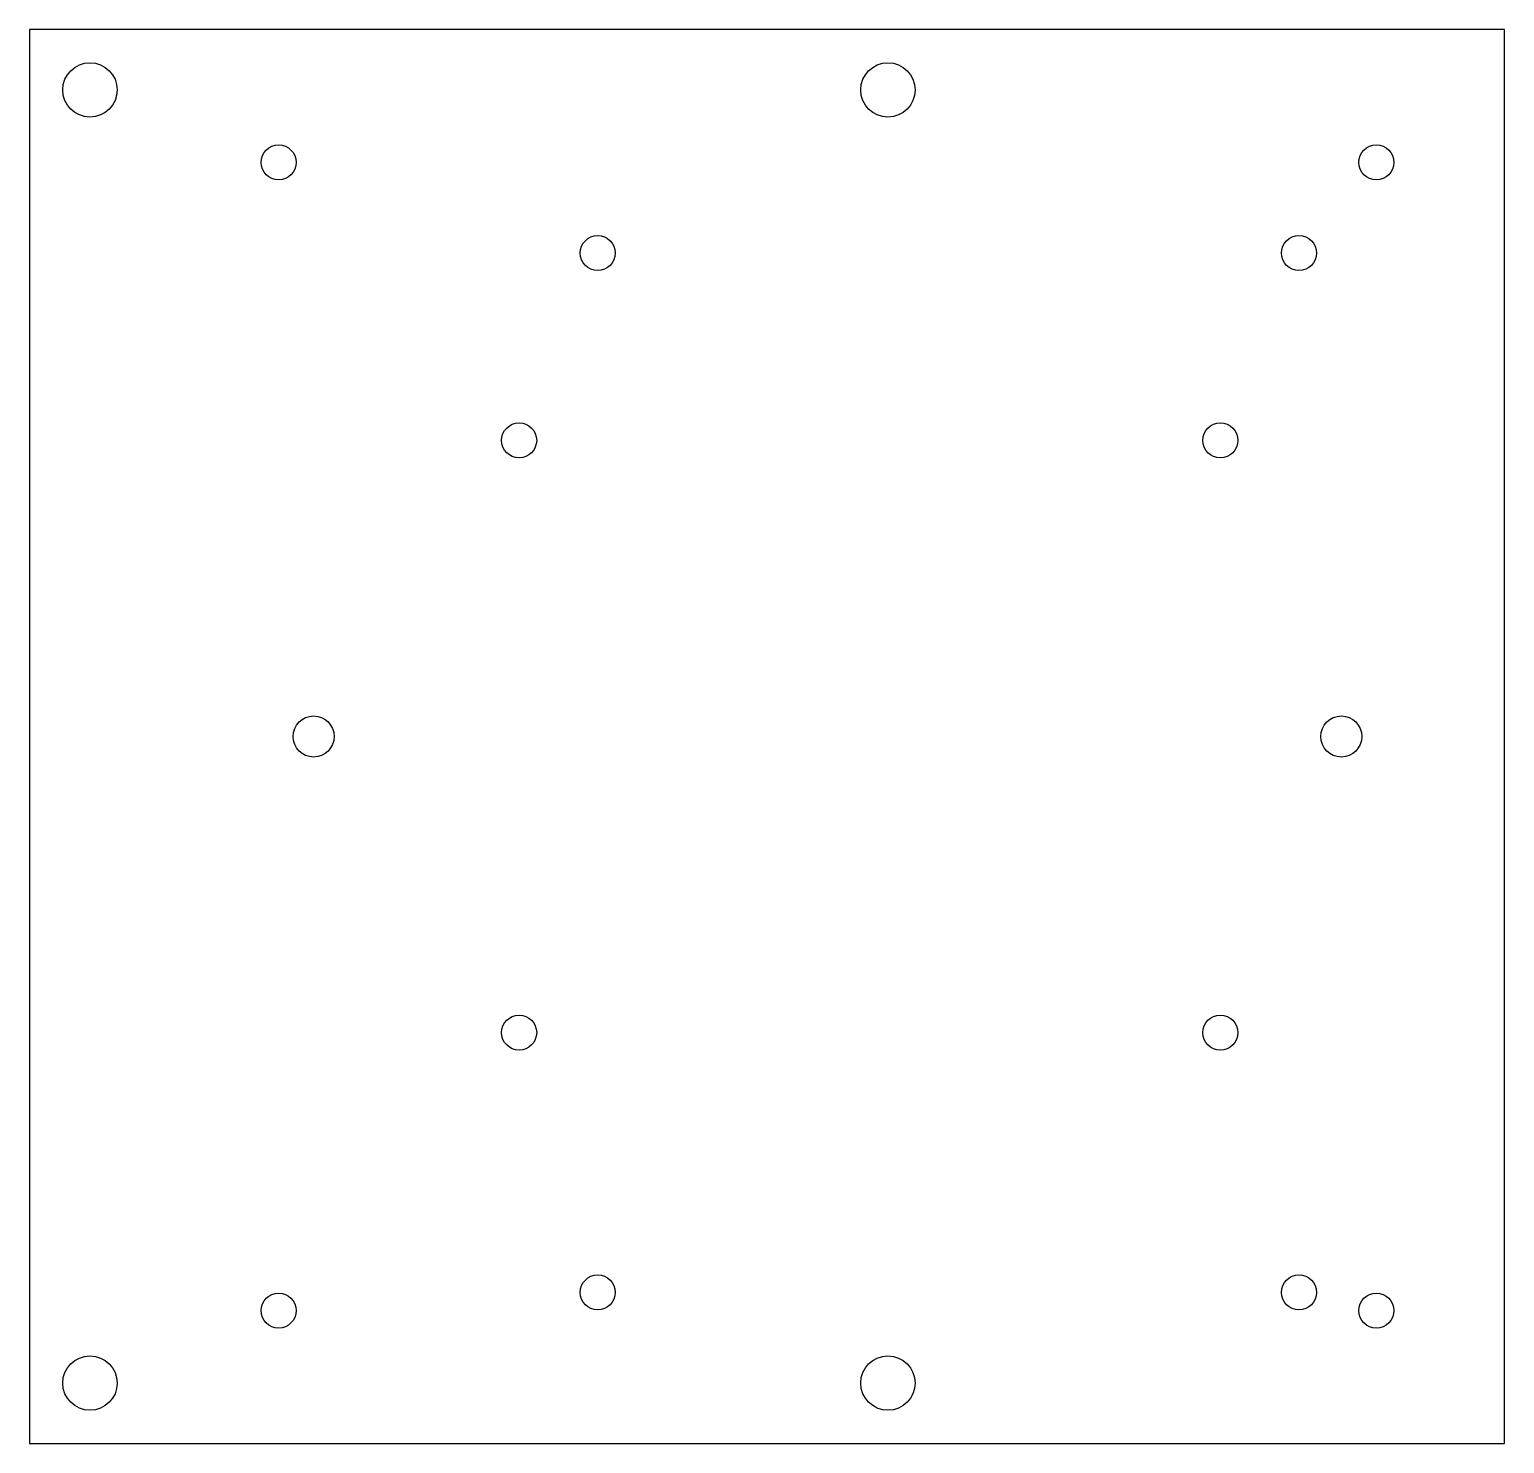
# Model space of a CAD drawing. Header units: millimetres. Extents: x -61 to 61, y -58 to 58.
import ezdxf

# ---------------------------------------------------------------- set-up
doc = ezdxf.new("R2010")
doc.units = ezdxf.units.MM
doc.layers.add('Pocket003', color=7, linetype='CONTINUOUS')

msp = doc.modelspace()

# ---------------------------------------------------------------- linework, layer by layer
at = {"layer": 'Pocket003'}
for p, q in [((-61, 58.5), (-61, 58.5, 4)), ((-61, 58.5), (-61, -58.5)), ((-61, 58.5, 4), (-61, -58.5, 4)), ((-61, 58.5), (-61, 58.5, 4)), ((61, 58.5), (-61, 58.5)), ((61, 58.5, 4), (-61, 58.5, 4)), ((-61, 58.5), (-61, -58.5)), ((61, 58.5), (-61, 58.5)), ((-61, 58.5, 4), (-61, -58.5, 4)), ((61, 58.5, 4), (-61, 58.5, 4)), ((61, 58.5), (61, 58.5, 4)), ((61, -58.5), (61, 58.5)), ((61, -58.5, 4), (61, 58.5, 4)), ((61, 58.5), (61, 58.5, 4)), ((61, -58.5), (61, 58.5)), ((61, -58.5, 4), (61, 58.5, 4)), ((-53.75, 53.5, 4), (-53.75, 53.5)), ((-53.75, 53.5, 4), (-53.75, 53.5)), ((12.25, 53.5, 4), (12.25, 53.5)), ((12.25, 53.5, 4), (12.25, 53.5)), ((-38.95, 47.5, 4), (-38.95, 47.5)), ((-38.95, 47.5, 4), (-38.95, 47.5)), ((51.85, 47.5, 4), (51.85, 47.5)), ((51.85, 47.5, 4), (51.85, 47.5)), ((-12.55, 40, 4), (-12.55, 40)), ((-12.55, 40, 4), (-12.55, 40)), ((45.45, 40, 4), (45.45, 40)), ((45.45, 40, 4), (45.45, 40)), ((-19.05, 24.5, 4), (-19.05, 24.5)), ((-19.05, 24.5, 4), (-19.05, 24.5)), ((38.95, 24.5, 4), (38.95, 24.5)), ((38.95, 24.5, 4), (38.95, 24.5)), ((-35.8, 0, 4), (-35.8, 0)), ((-35.8, 0, 4), (-35.8, 0)), ((49.2, 0, 4), (49.2, 0)), ((49.2, 0, 4), (49.2, 0)), ((-19.05, -24.5, 4), (-19.05, -24.5)), ((-19.05, -24.5, 4), (-19.05, -24.5)), ((38.95, -24.5, 4), (38.95, -24.5)), ((38.95, -24.5, 4), (38.95, -24.5)), ((-12.55, -46, 4), (-12.55, -46)), ((-12.55, -46, 4), (-12.55, -46)), ((45.45, -46, 4), (45.45, -46)), ((45.45, -46, 4), (45.45, -46)), ((-38.95, -47.5, 4), (-38.95, -47.5)), ((-38.95, -47.5, 4), (-38.95, -47.5)), ((51.85, -47.5, 4), (51.85, -47.5)), ((51.85, -47.5, 4), (51.85, -47.5)), ((-53.75, -53.5, 4), (-53.75, -53.5)), ((-53.75, -53.5, 4), (-53.75, -53.5)), ((12.25, -53.5, 4), (12.25, -53.5)), ((12.25, -53.5, 4), (12.25, -53.5)), ((-61, -58.5), (-61, -58.5, 4)), ((-61, -58.5), (-61, -58.5, 4)), ((-61, -58.5), (61, -58.5)), ((-61, -58.5, 4), (61, -58.5, 4)), ((-61, -58.5), (61, -58.5)), ((-61, -58.5, 4), (61, -58.5, 4)), ((61, -58.5), (61, -58.5, 4)), ((61, -58.5), (61, -58.5, 4))]:
    msp.add_line(p, q, dxfattribs=at)
for centre, radius in [((-56, 53.5), 2.25), ((-56, 53.5, 4), 2.25), ((-56, 53.5, 4), 2.25), ((-56, 53.5), 2.25), ((10, 53.5), 2.25), ((10, 53.5, 4), 2.25), ((10, 53.5, 4), 2.25), ((10, 53.5), 2.25), ((-40.4, 47.5), 1.45), ((-40.4, 47.5, 4), 1.45), ((-40.4, 47.5, 4), 1.45), ((-40.4, 47.5), 1.45), ((50.4, 47.5), 1.45), ((50.4, 47.5, 4), 1.45), ((50.4, 47.5, 4), 1.45), ((50.4, 47.5), 1.45), ((-14, 40), 1.45), ((-14, 40, 4), 1.45), ((-14, 40, 4), 1.45), ((-14, 40), 1.45), ((44, 40), 1.45), ((44, 40, 4), 1.45), ((44, 40, 4), 1.45), ((44, 40), 1.45), ((-20.5, 24.5), 1.45), ((-20.5, 24.5, 4), 1.45), ((-20.5, 24.5, 4), 1.45), ((-20.5, 24.5), 1.45), ((37.5, 24.5), 1.45), ((37.5, 24.5, 4), 1.45), ((37.5, 24.5, 4), 1.45), ((37.5, 24.5), 1.45), ((-37.5, 0), 1.7), ((-37.5, 0, 4), 1.7), ((-37.5, 0, 4), 1.7), ((-37.5, 0), 1.7), ((47.5, 0), 1.7), ((47.5, 0, 4), 1.7), ((47.5, 0, 4), 1.7), ((47.5, 0), 1.7), ((-20.5, -24.5), 1.45), ((-20.5, -24.5, 4), 1.45), ((-20.5, -24.5, 4), 1.45), ((-20.5, -24.5), 1.45), ((37.5, -24.5), 1.45), ((37.5, -24.5, 4), 1.45), ((37.5, -24.5, 4), 1.45), ((37.5, -24.5), 1.45), ((-14, -46), 1.45), ((-14, -46, 4), 1.45), ((-14, -46, 4), 1.45), ((-14, -46), 1.45), ((44, -46), 1.45), ((44, -46, 4), 1.45), ((44, -46, 4), 1.45), ((44, -46), 1.45), ((-40.4, -47.5), 1.45), ((-40.4, -47.5, 4), 1.45), ((-40.4, -47.5, 4), 1.45), ((-40.4, -47.5), 1.45), ((50.4, -47.5), 1.45), ((50.4, -47.5, 4), 1.45), ((50.4, -47.5, 4), 1.45), ((50.4, -47.5), 1.45), ((-56, -53.5), 2.25), ((-56, -53.5, 4), 2.25), ((-56, -53.5, 4), 2.25), ((-56, -53.5), 2.25), ((10, -53.5), 2.25), ((10, -53.5, 4), 2.25), ((10, -53.5, 4), 2.25), ((10, -53.5), 2.25)]:
    msp.add_circle(centre, radius, dxfattribs=at)

doc.saveas('drawing.dxf')
